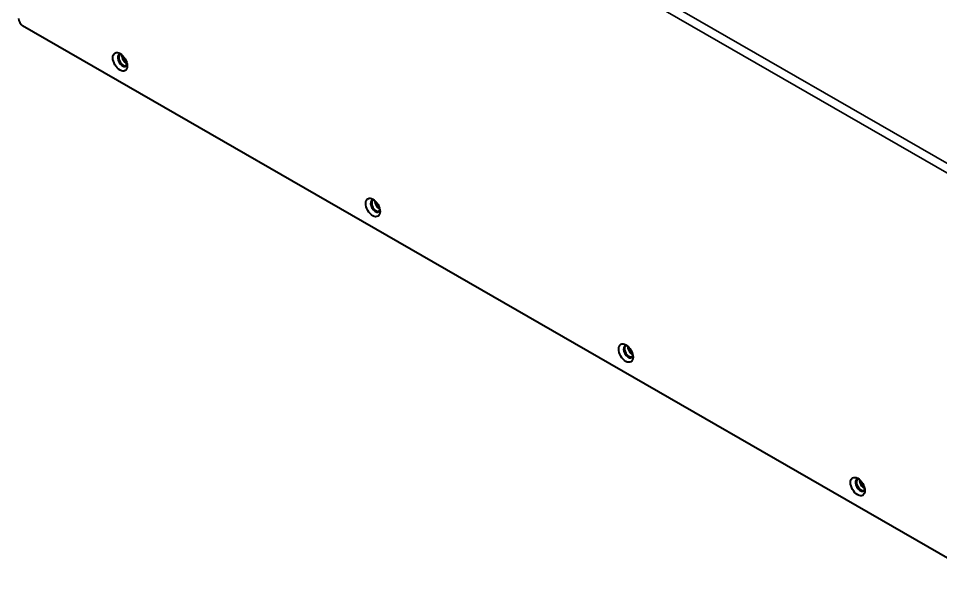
# Model space of a CAD drawing. Header units: millimetres. Extents: x 0 to 1188, y 0 to 840.
# Drawn here: x 932 to 1055.8, y 611.2 to 686.7 of the extents above; entities that cross this region are included whole.
import ezdxf

# ---------------------------------------------------------------- set-up
doc = ezdxf.new("R2010")
doc.units = ezdxf.units.MM
doc.header["$LTSCALE"] = 2
doc.layers.add('가시적인 것(ISO)', color=3, linetype='Continuous', lineweight=40)
doc.layers.add('가시적인 좁은 것(ISO)', color=3, linetype='Continuous', lineweight=35)

msp = doc.modelspace()

# ---------------------------------------------------------------- linework, layer by layer
at = {"layer": '가시적인 것(ISO)'}
msp.add_line((1062.145, 611.158), (932.603, 685.757), dxfattribs=at)
for centre, major_axis, start_param, end_param in [((932.603, 686.411), (-0.399, 0.693), 0.7873319, 2.3581282), ((945.995, 681.101), (0.449, -0.78), 2.5843905, 6.8403875), ((946.094, 681.158), (-0.449, 0.78), 0.110004, 3.0315886), ((946.094, 681.158), (0.419, -0.728), 2.9434473, 6.4813306), ((946.518, 681.402), (0.419, -0.728), 3.7928346, 5.6319433), ((946.518, 681.402), (-0.324, 0.562), 0.7147975, 2.4267951), ((979.936, 661.555), (0.449, -0.78), 2.5843905, 6.8403875), ((980.035, 661.612), (-0.449, 0.78), 0.110004, 3.0315886), ((980.035, 661.612), (0.419, -0.728), 2.9434473, 6.4813306), ((980.46, 661.857), (0.419, -0.728), 3.7928346, 5.6319433), ((980.46, 661.857), (-0.324, 0.562), 0.7147975, 2.4267951), ((1013.877, 642.01), (0.449, -0.78), 2.5843905, 6.8403875), ((1013.976, 642.067), (-0.449, 0.78), 0.110004, 3.0315886), ((1013.976, 642.067), (0.419, -0.728), 2.9434473, 6.4813306), ((1014.401, 642.311), (0.419, -0.728), 3.7928346, 5.6319433), ((1014.401, 642.311), (-0.324, 0.562), 0.7147975, 2.4267951), ((1044.99, 624.093), (0.449, -0.78), 2.5843905, 6.8403875), ((1045.089, 624.15), (-0.449, 0.78), 0.110004, 3.0315886), ((1045.089, 624.15), (0.419, -0.728), 2.9434473, 6.4813306), ((1045.513, 624.394), (0.419, -0.728), 3.7928346, 5.6319433), ((1045.513, 624.394), (-0.324, 0.562), 0.7147975, 2.4267951)]:
    msp.add_ellipse(centre, major_axis=major_axis, ratio=0.5780931, start_param=start_param, end_param=end_param, dxfattribs=at)
for centre in [(945.67, 680.913), (979.611, 661.368), (1013.552, 641.822), (1044.665, 623.906)]:
    msp.add_ellipse(centre, major_axis=(-0.679, 1.179), ratio=0.5780931, dxfattribs=at)
at = {"layer": '가시적인 좁은 것(ISO)'}
for p, q in [((1062.71, 662.502), (932.037, 737.751)), ((932.603, 738.731), (1063.276, 663.481))]:
    msp.add_line(p, q, dxfattribs=at)

doc.saveas('drawing.dxf')
